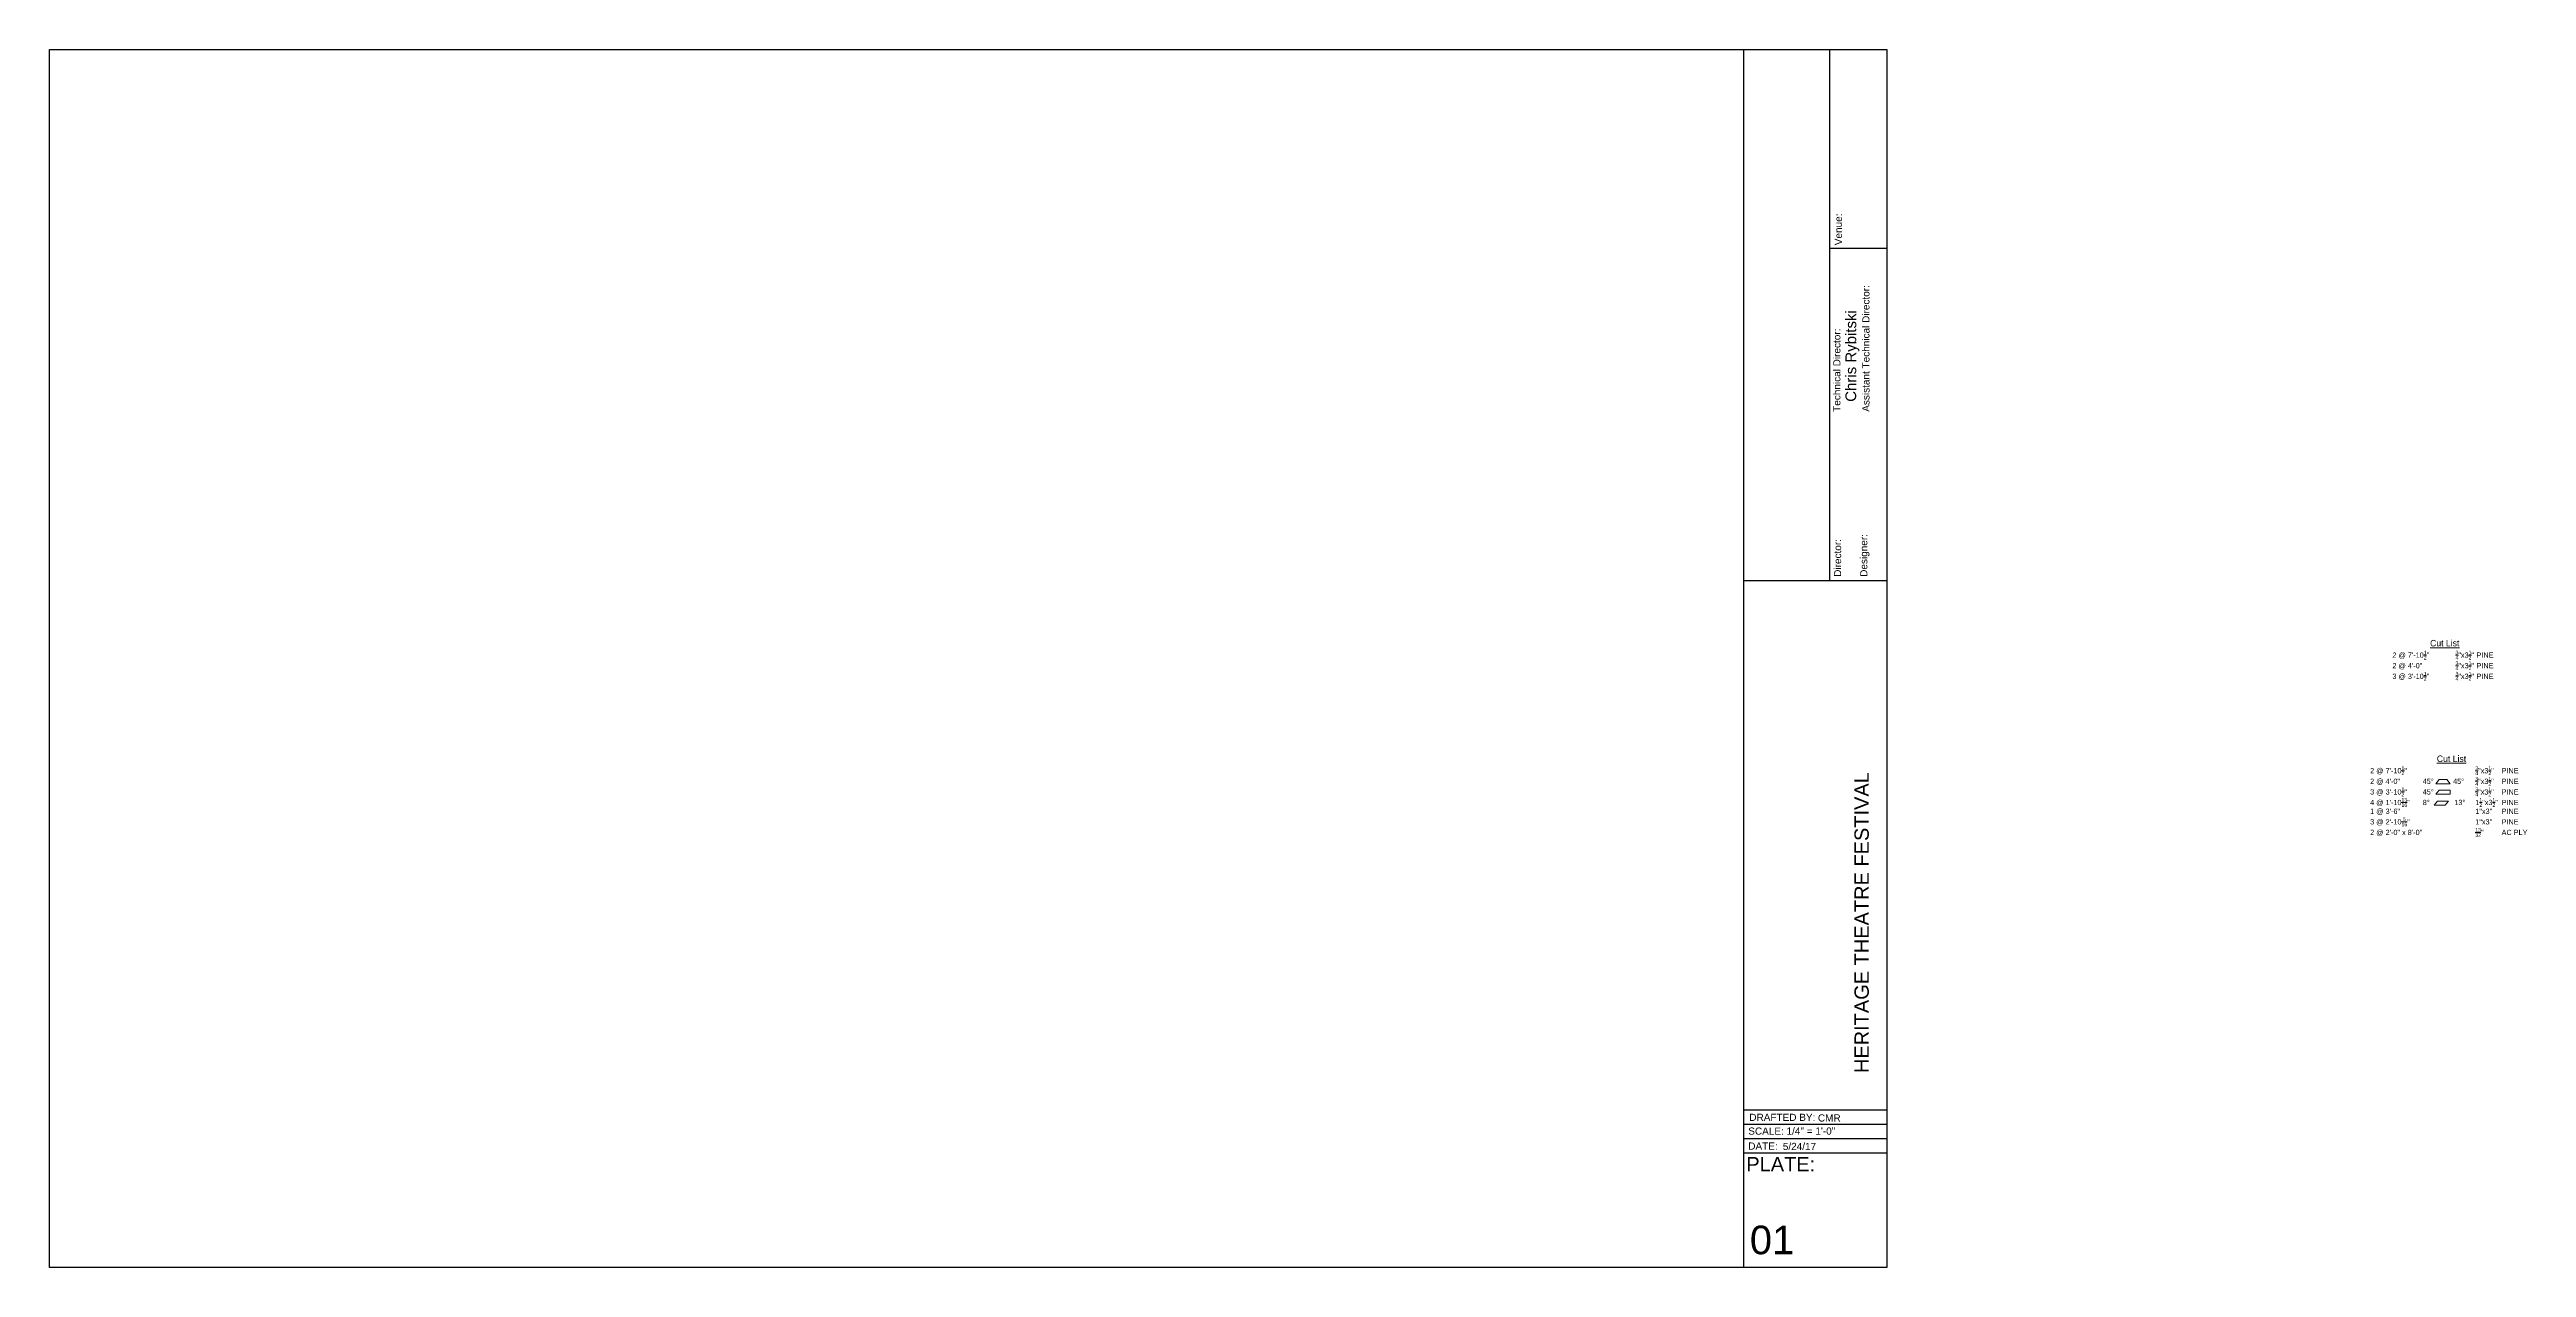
# Paper-space layout '24x36' of a CAD drawing. Header units: inches. Extents: x 0.2 to 48, y 0.1 to 23.7.
import ezdxf

# ---------------------------------------------------------------- set-up
doc = ezdxf.new("R2010")
doc.units = ezdxf.units.IN
doc.header["$MEASUREMENT"] = 0
doc.layers.add('BORDER', color=7, linetype='Continuous')
doc.layers.add('Dimensions', color=154, linetype='Continuous', lineweight=9)
doc.styles.add('Notes', font='dim.shx', dxfattribs={"height": 0.101562})
doc.styles.add('Spamalot', font='GOTHIC.TTF')
doc.styles.get("Standard").update_dxf_attribs({"font": 'arial.ttf'})
doc.styles.add('TitleAttribute', font='arial.ttf', dxfattribs={"height": 0.125})
doc.styles.add('TitleBlock', font='arial.ttf', dxfattribs={"height": 0.046875})

# ---------------------------------------------------------------- blocks, each defined once
blk = doc.blocks.new('TBLOCK 24X36 Heritage')
for p, q in [((32.719, 0), (32.719, 23.529)), ((34.377, 23.529), (34.377, 13.265)), ((35.482, 19.687), (34.377, 19.687)), ((35.482, 13.265), (32.719, 13.265)), ((35.482, 3.04), (32.719, 3.04)), ((35.482, 2.764), (32.719, 2.764)), ((35.482, 2.487), (32.719, 2.487)), ((35.482, 2.211), (32.719, 2.211))]:
    blk.add_line(p, q)
at = {"layer": 'BORDER'}
for p, q in [((0, 23.529), (35.482, 23.529)), ((0, 0), (0, 23.529)), ((35.482, 23.529), (35.482, 0)), ((35.482, 0), (0, 0))]:
    blk.add_line(p, q, dxfattribs=at)
for s, height, p in [('Venue:', 0.1382, (34.616, 19.749)), ('Assistant Technical Director:', 0.13818, (35.147, 16.532)), ('Technical Director:', 0.13818, (34.586, 16.53)), ('Director:', 0.1382, (34.6, 13.343)), ('Designer:', 0.1382, (35.106, 13.343))]:
    blk.add_text(s, height=height, rotation=90).set_placement(p)
at = {"style": 'TitleAttribute'}
for tag, p, height in [('VENUE', (35.138, 19.815), 0.276), ('TECH_DIRECTOR', (34.891, 16.724), 0.207), ('ATD', (35.423, 16.724), 0.207), ('DIRECTOR', (34.885, 13.44), 0.207), ('DESIGNER', (35.409, 13.44), 0.207)]:
    blk.add_attdef(tag, p, '', height=height, rotation=90, dxfattribs=at)
at = {"layer": 'BORDER', "style": 'TitleBlock'}
for s, height, p in [('DRAFTED BY:', 0.13818, (32.826, 2.832)), ('SCALE:', 0.1382, (32.806, 2.566)), ('DATE:', 0.1382, (32.806, 2.277)), ('PLATE:', 0.2764, (32.768, 1.858))]:
    blk.add_text(s, height=height, dxfattribs=at).set_placement(p)
at = {"layer": 'BORDER'}
for tag, p, height, style in [('UNIT', (33.893, 13.657), 0.553, 'TitleAttribute'), ('SHOW_TITLE', (34.101, 3.756), 0.829, 'Spamalot'), ('COMPANY', (35.134, 3.756), 0.276, 'TitleAttribute')]:
    blk.add_attdef(tag, p, '', height=height, rotation=90, dxfattribs=dict(at, style=style))
at = {"layer": 'BORDER', "style": 'TitleAttribute'}
for tag, p, height in [('DRAFTER', (34.152, 2.819), 0.138), ('DATE', (33.473, 2.27), 0.138), ('SCALE', (33.545, 2.567), 0.138), ('XX', (32.837, 0.256), 0.553)]:
    blk.add_attdef(tag, p, '', height=height, dxfattribs=at)

psp = doc.layouts.new('24x36')

# ---------------------------------------------------------------- linework, layer by layer
at = {"layer": 'Dimensions'}
for points in [[(46.42, 9.055), (46.209, 9.055), (46.276, 9.135), (46.487, 9.135)], [(46.519, 9.471), (46.241, 9.471), (46.308, 9.551), (46.452, 9.551)], [(46.519, 9.267), (46.241, 9.267), (46.308, 9.347), (46.519, 9.347)]]:
    psp.add_lwpolyline(points, close=True, dxfattribs=at)

# ---------------------------------------------------------------- block references
ref = psp.add_blockref('TBLOCK 24X36 Heritage', (0.156, 0.125))
ref.add_attrib('XX', '01', (32.992, 0.381), dxfattribs={"layer": 'BORDER', "height": 0.5527, "style": 'TitleAttribute'})
ref.add_attrib('DRAFTER', 'CMR', (34.307, 2.945), dxfattribs={"layer": 'BORDER', "height": 0.1382, "style": 'TitleAttribute'})
ref.add_attrib('DATE', '5/24/17', (33.629, 2.395), dxfattribs={"layer": 'BORDER', "height": 0.1382, "style": 'TitleAttribute'})
ref.add_attrib('SCALE', '1/4" = 1\'-0"', (33.701, 2.692), dxfattribs={"layer": 'BORDER', "height": 0.13818, "style": 'TitleAttribute'})
ref.add_attrib('COMPANY', 'HERITAGE THEATRE FESTIVAL', (35.29, 3.881), dxfattribs={"layer": 'BORDER', "height": 0.27636, "rotation": 90, "style": 'TitleAttribute'})
ref.add_attrib('TECH_DIRECTOR', 'Chris Rybitski', (35.046, 16.849), dxfattribs={"height": 0.20727, "rotation": 90, "style": 'TitleAttribute'})

# ---------------------------------------------------------------- texts
at = {"layer": 'Dimensions', "char_height": 0.101562, "attachment_point": 1, "style": 'Notes'}
for s, width, insert in [('\\A1;\\pi0.72754,t1.94629,2.35254;{\\fCentury Gothic|b0|i0|c0|p34;\\H1.2308x;\\LCut List \\P\\pi0,t1.21875,1.625;\\H0.81248x;\\l2 @ 7\'-10\\H0.7x;\\S1/2;\\H1.4286x;"^I\\H0.7x;\\S3/4;\\H1.4286x;"x3\\H0.7x;\\S1/2;\\H1.4286x;"^IPINE\\P2 @ 4\'-0"^I\\H0.7x;\\S3/4;\\H1.4286x;"x3\\H0.7x;\\S1/2;\\H1.4286x;"^IPINE\\H0.99996x;\\P3 @ 3\'-10\\H0.7x;\\S1/2;\\H1.4286x;"^I\\H0.7x;\\S3/4;\\H1.4286x;"x3\\H0.7x;\\S1/2;\\H1.4286x;"^IPINE}', 2.03726, (45.402, 12.249)), ('\\A1;\\pi1.28772,t2.30334,2.91272,3.31897,3.82678;{\\fCentury Gothic|b0|i0|c0|p34;\\H1.2308x;\\LCut List\\P\\pi0,t1.01563,1.625,2.03125,2.53906;\\H0.81248x;\\l2 @ 7\'-10\\H0.7x;\\S1/2;\\H1.4286x;"^I^I^I\\H0.7x;\\S3/4;\\H1.4286x;"x3\\H0.7x;\\S1/2;\\H1.4286x;" ^IPINE\\P\\pt1.01563,1.52344,2.03125,2.53906;2 @ 4\'-0"^I45°^I  45°^I\\H0.7x;\\S3/4;\\H1.4286x;"x3\\H0.7x;\\S1/2;\\H1.4286x;" ^IPINE\\H0.99996x;\\P\\pt1.01563,1.625,2.03125,2.53906;3 @ 3\'-10\\H0.7x;\\S1/2;\\H1.4286x;"^I45°^I  ^I\\H0.7x;\\S3/4;\\H1.4286x;"x3\\H0.7x;\\S1/2;\\H1.4286x;" ^IPINE\\P4 @ 1\'-10\\H0.7x;\\S13/16;\\H1.4286x;"^I8°^I13°^I1\\H0.7x;\\S1/2;\\H1.4286x;"x3\\H0.7x;\\S1/2;\\H1.4286x;" ^IPINE\\P1 @ 3\'-6"^I^I^I1"x3" ^IPINE\\P3 @ 2\'-10\\H0.7x;\\S5/16;\\H1.4286x;"^I^I^I1"x3" ^IPINE\\P2 @ 2\'-0" x 8\'-0"^I^I^I\\H0.7x;\\S13/32;\\H1.4286x;" ^IAC PLY}', 3.15762, (44.972, 10.016))]:
    psp.add_mtext_dynamic_manual_height_columns(s, width=width, gutter_width=0.508, heights=[0], dxfattribs=dict(at, insert=insert))

doc.saveas('drawing.dxf')
